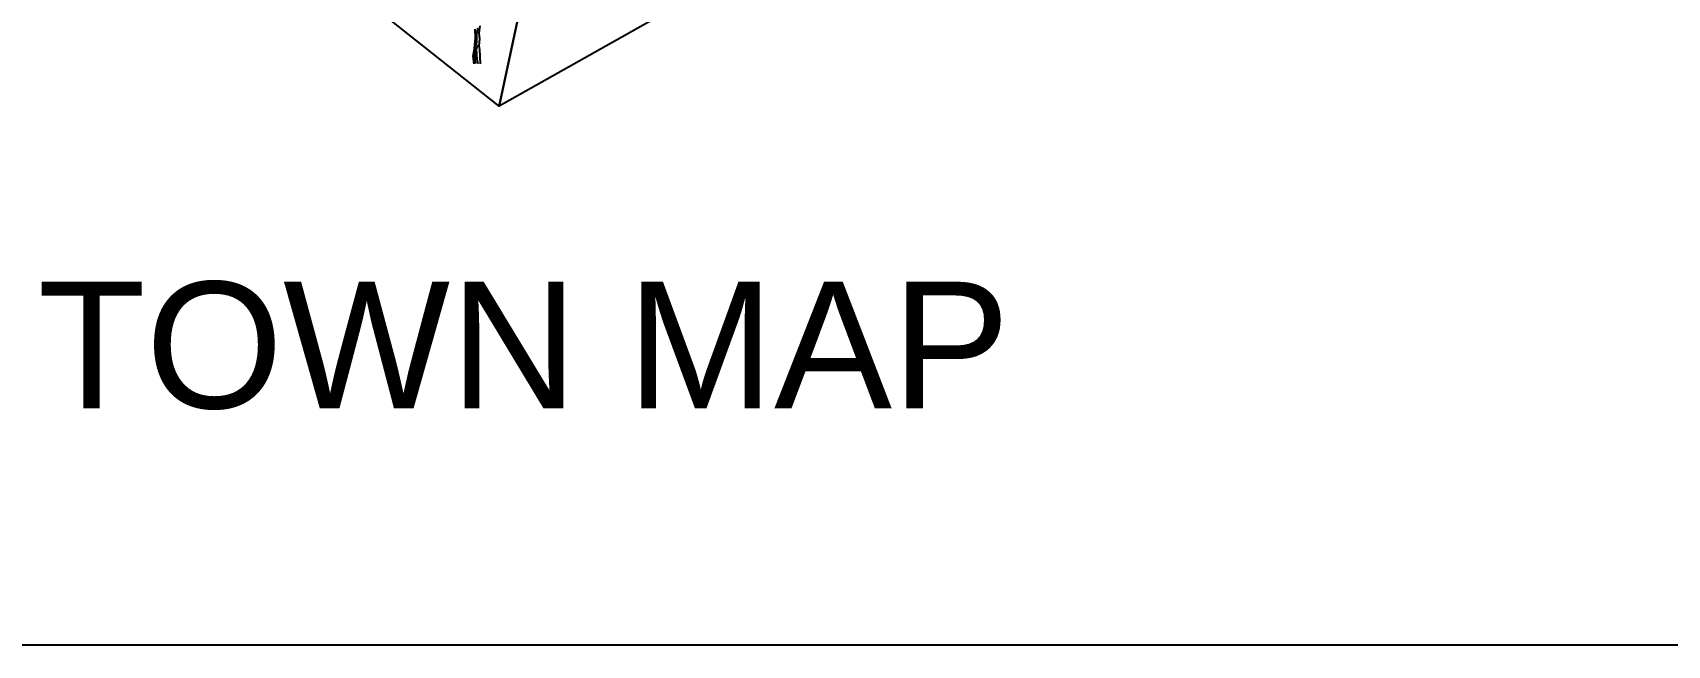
# Model space of a CAD drawing. Header units: metres. Extents: x 368 to 3789, y -155 to 1148.
# Drawn here: x 804.9 to 1127.8, y 398.7 to 519.7 of the extents above; entities that cross this region are included whole.
import ezdxf

# ---------------------------------------------------------------- set-up
doc = ezdxf.new("R2010")
doc.units = ezdxf.units.M
doc.styles.get("Standard").update_dxf_attribs({"font": 'arial.ttf'})

# ---------------------------------------------------------------- blocks, each defined once
blk = doc.blocks.new('A$C09CF175E')
at = {"color": 45}
for p, q in [((2283, 1199), (2260, 1597)), ((2340, 1409), (2398, 1632)), ((2447, 1410), (2494, 1738)), ((2236, 683), (2283, 1199)), ((2272, 683), (2301, 838)), ((2301, 838), (2340, 983)), ((2340, 1206), (2340, 1409)), ((2340, 983), (2340, 1206)), ((2472, 1129), (2447, 1410)), ((2448, 847), (2472, 1129)), ((2484, 660), (2448, 847)), ((2166, 355), (2236, 683)), ((2213, 0), (2166, 355)), ((2243, 432), (2272, 683)), ((2263, 267), (2243, 432)), ((2263, 132), (2263, 267)), ((2292, 0), (2263, 132)), ((2340, 422), (2330, 693)), ((2360, 199), (2340, 422)), ((2398, 0), (2360, 199)), ((2508, 0), (2484, 660))]:
    blk.add_line(p, q, dxfattribs=at)
for centre, radius, start, end in [((2502, 699), 172, 135.85228, 182.04679), ((2413, 785), 47.8, 26.28239, 135.85228)]:
    blk.add_arc(centre, radius, start, end, dxfattribs=at)

msp = doc.modelspace()

# ---------------------------------------------------------------- linework, layer by layer
msp.add_lwpolyline([(2219.89, 1085.16), (2803.98, 1085.16), (2803.98, 398.67), (639.14, 398.67), (639.14, 1085.16), (1370.61, 1085.16)])
at = {"elevation": 845.66}
msp.add_lwpolyline([(957.08, 539), (897.06, 505.15), (811.27, 573.15), (783.55, 605.52), (799.51, 620.38, 0.129696), (801.16, 631.06), (801.16, 631.06)], format="xyb", dxfattribs=at)
msp.add_polyline3d([(908.33, 557.79, 422.83), (897.06, 505.15, 845.66), (908.33, 557.79, 351.06), (888.03, 577.73, 0), (838.07, 551.9, 0)])

# ---------------------------------------------------------------- block references
at = {"xscale": 0.00430364964322203, "yscale": 0.00430364964322203, "zscale": 0.00430364964322203}
msp.add_blockref('A$C09CF175E', (882.57, 513.5), dxfattribs=at)

# ---------------------------------------------------------------- texts
msp.add_text('TOWN MAP', height=25).set_placement((805.9, 445.47))

doc.saveas('drawing.dxf')
